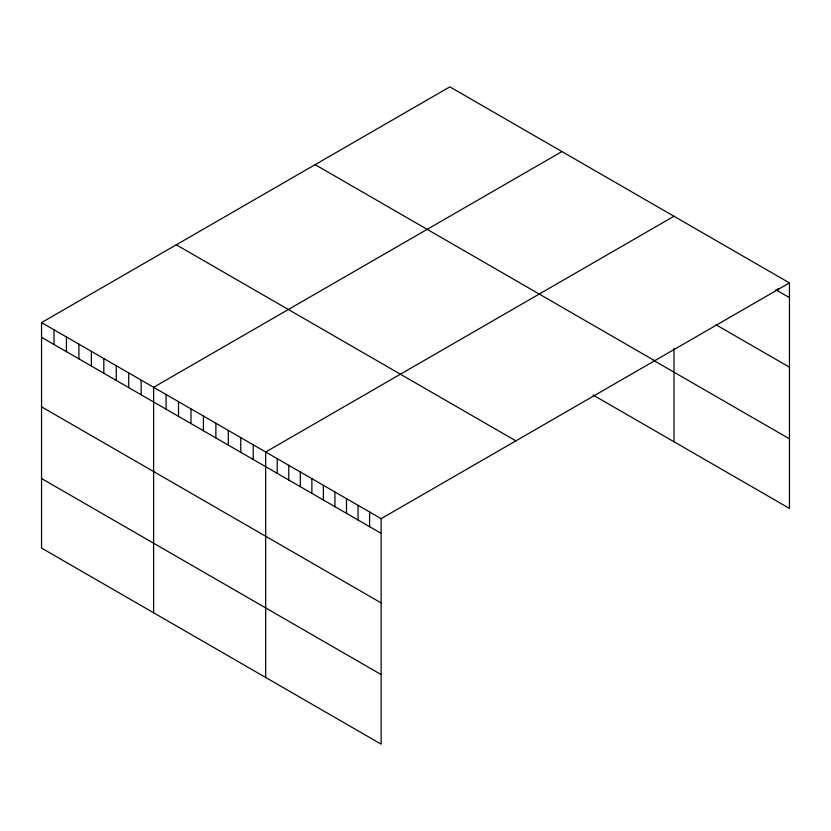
<?xml version="1.0" encoding="UTF-8"?>
<svg xmlns="http://www.w3.org/2000/svg" width="831" height="831" viewBox="0 0 831 831"><rect width="100%" height="100%" fill="white"/><g stroke="black" fill="none" stroke-linecap="round" stroke-linejoin="round"><path stroke-width="1.25" d="M789.45 282.924L381.138 518.658L381.138 744.14L41.55 548.076L41.55 322.594L449.862 86.86L789.45 282.924L789.45 508.406L593.054 395.016M561.922 151.564L153.61 387.298L153.61 612.779M673.993 216.257L265.681 452.002L265.681 677.473M775.801 289.739L789.45 297.612M715.979 324.755L789.45 367.177M315.115 164.652L654.703 360.716M653.239 360.197L789.45 438.841M176.297 244.802L515.885 440.866M41.55 322.594L381.138 518.658M41.55 337.293L381.138 533.346M41.55 406.847L381.138 602.911M41.55 478.521L381.138 674.575M777.899 288.502L777.899 290.943M673.993 348.293L673.993 441.739M369.598 511.989L369.598 526.677M358.047 505.321L358.047 520.019M346.496 498.662L346.496 513.35M334.955 491.994L334.955 506.681M323.404 485.325L323.404 500.023M311.864 478.666L311.864 493.354M300.313 471.998L300.313 486.686M288.773 465.329L288.773 480.017M277.222 458.66L277.222 473.358M253.226 444.814L253.226 459.501M240.772 437.615L240.772 452.313M228.328 430.427L228.328 445.125M215.873 423.239L215.873 437.937M203.418 416.051L203.418 430.738M190.974 408.862L190.974 423.55M178.52 401.674L178.52 416.362M166.065 394.486L166.065 409.174M141.166 380.11L141.166 394.798M128.712 372.922L128.712 387.61M116.257 365.733L116.257 380.421M103.813 358.545L103.813 373.233M91.358 351.357L91.358 366.045M78.903 344.169L78.903 358.857M66.449 336.971L66.449 351.669M54.005 329.782L54.005 344.481"/></g></svg>
